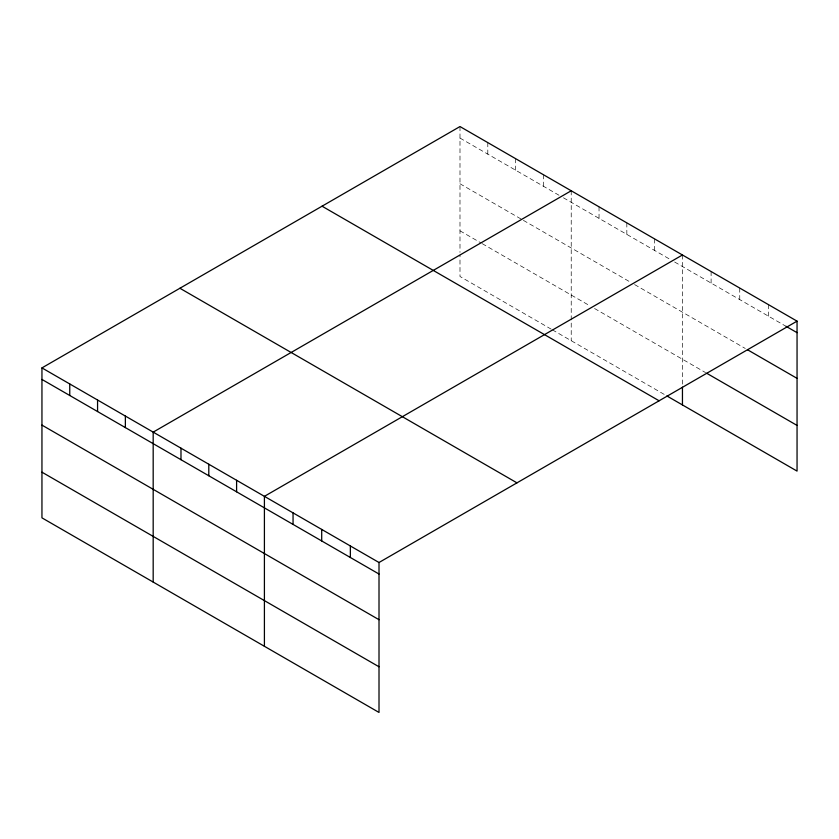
<?xml version="1.0" encoding="UTF-8"?>
<svg xmlns="http://www.w3.org/2000/svg" width="839" height="839" viewBox="0 0 839 839"><rect width="100%" height="100%" fill="white"/><g stroke="black" fill="none" stroke-linecap="round" stroke-linejoin="round"><path stroke-width="0.63" stroke-dasharray="4.2 3.15" d="M459.992 126.553L459.992 252.392M459.992 138.078L558.984 195.235M563.441 197.805L670.214 259.45M674.661 262.02L786.028 326.319M459.992 183.762L522.288 219.724M523.4 220.363L630.173 282.009M634.62 284.578L745.263 348.458M459.992 230.819L481.125 243.016M482.236 243.667L590.132 305.952M594.578 308.521L705.589 372.61M551.202 329.15L459.992 276.492L459.992 254.93M552.314 329.8L665.767 395.295M768.398 304.609L768.398 316.135M739.746 288.071L739.746 299.596M711.105 271.521L711.105 283.058M682.453 254.983L682.453 385.898M654.64 238.926L654.64 250.462M626.838 222.88L626.838 234.406M599.036 206.824L599.036 218.35M571.223 190.768L571.223 340.718M543.42 174.711L543.42 186.248M515.607 158.655L515.607 170.191M487.805 142.609L487.805 154.135"/><path stroke-width="1.26" d="M797.05 321.148L379.008 562.508L379.008 712.447L41.95 517.852L41.95 367.902L459.992 126.553L797.05 321.148L797.05 471.099L666.879 395.945M571.223 190.768L153.18 432.127L153.18 582.067M682.453 254.983L264.411 496.342L264.411 646.282M786.028 326.319L797.05 332.674M747.465 349.727L797.05 378.358M706.69 373.25L797.05 425.415M322.04 206.195L659.097 400.79M179.903 288.259L516.96 482.855M41.95 367.902L379.008 562.508M41.95 379.438L379.008 574.033M41.95 425.111L379.008 619.706M41.95 472.179L379.008 666.774M682.453 387.167L682.453 404.933M350.356 545.958L350.356 557.495M321.704 529.419L321.704 540.956M293.052 512.881L293.052 524.406M236.598 480.286L236.598 491.811M208.796 464.229L208.796 475.765M180.983 448.173L180.983 459.709M125.368 416.071L125.368 427.596M97.565 400.014L97.565 411.54M69.752 383.958L69.752 395.494"/></g></svg>
